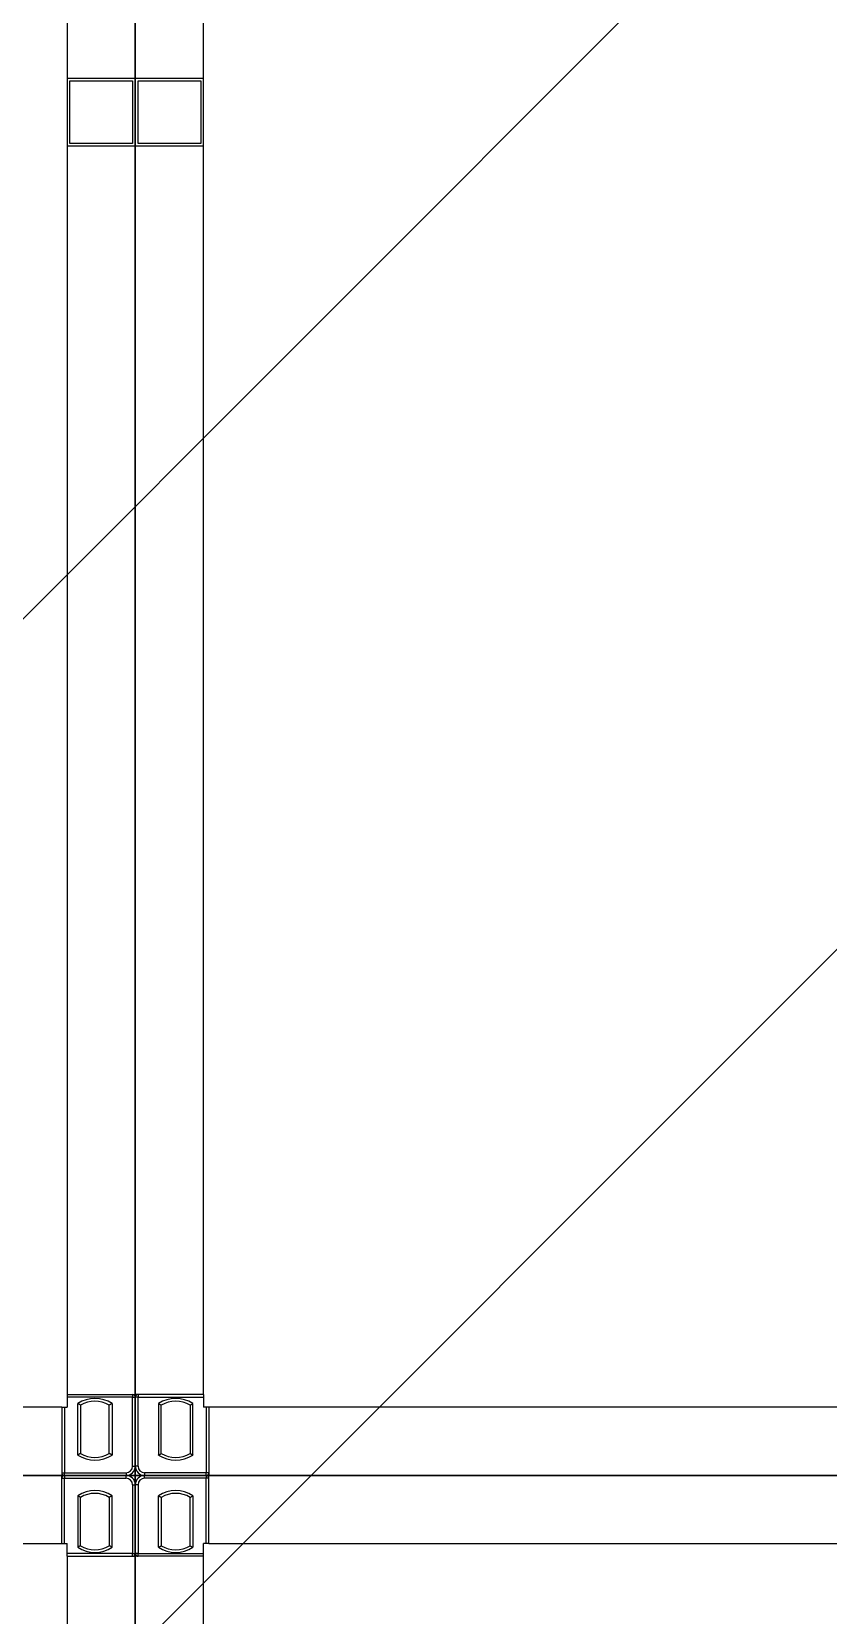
# Model space of a CAD drawing. Header units: millimetres. Extents: x 4133871 to 4440428, y -545651 to -495191.
# Drawn here: x 4199852.9 to 4199958.1, y -501101.5 to -500892.4 of the extents above; entities that cross this region are included whole.
import ezdxf

# ---------------------------------------------------------------- set-up
doc = ezdxf.new("R2010")
doc.units = ezdxf.units.MM
doc.header["$LTSCALE"] = 60
doc.layers.add('3', color=3, linetype='Continuous')

# ---------------------------------------------------------------- blocks, each defined once
blk = doc.blocks.new('KEY PLAN_NEW')
at = {"color": 253}
for p, q in [((-1286.862, -1495.504), (-1286.862, -1608.384)), ((-1280.862, -1608.384), (-1280.862, -1495.504)), ((-1286.862, -1550.444), (-1286.862, -1553.444)), ((-1286.862, -1550.444), (-1283.862, -1550.444)), ((-1286.742, -1553.324), (-1286.742, -1550.564)), ((-1286.742, -1550.564), (-1283.982, -1550.564)), ((-1283.982, -1550.564), (-1283.982, -1553.324)), ((-1283.982, -1550.564), (-1283.982, -1553.324)), ((-1283.862, -1553.444), (-1283.862, -1550.444)), ((-1283.862, -1550.444), (-1283.862, -1553.444)), ((-1283.862, -1550.444), (-1280.862, -1550.444)), ((-1283.742, -1553.324), (-1283.742, -1550.564)), ((-1283.742, -1550.564), (-1280.982, -1550.564)), ((-1280.982, -1550.564), (-1280.982, -1553.324)), ((-1280.982, -1550.564), (-1280.982, -1553.324)), ((-1280.862, -1553.444), (-1280.862, -1550.444)), ((-1283.862, -1553.444), (-1286.862, -1553.444)), ((-1283.982, -1553.324), (-1286.742, -1553.324)), ((-1280.862, -1553.444), (-1283.862, -1553.444)), ((-1280.982, -1553.324), (-1283.742, -1553.324)), ((-1286.862, -1608.384), (-1286.862, -1608.944)), ((-1280.862, -1608.384), (-1280.862, -1608.944)), ((-1287.102, -1608.944), (-1340.622, -1608.944)), ((-1287.102, -1608.944), (-1286.862, -1608.944)), ((-1280.622, -1608.944), (-1280.862, -1608.944)), ((-1227.102, -1608.944), (-1280.622, -1608.944)), ((-1340.622, -1614.944), (-1287.102, -1614.944)), ((-1287.102, -1614.944), (-1286.862, -1614.944)), ((-1286.862, -1615.504), (-1286.862, -1614.944)), ((-1280.622, -1614.944), (-1280.862, -1614.944)), ((-1280.862, -1615.504), (-1280.862, -1614.944)), ((-1280.622, -1614.944), (-1227.102, -1614.944)), ((-1286.862, -1615.504), (-1286.862, -1728.384)), ((-1280.862, -1728.384), (-1280.862, -1615.504))]:
    blk.add_line(p, q, dxfattribs=at)
at = {"color": 253, "linetype": 'Continuous'}
for p, q in [((-1286.862, -1608.384), (-1283.862, -1608.384)), ((-1283.982, -1608.504), (-1286.862, -1608.504)), ((-1283.982, -1608.384), (-1283.982, -1608.504)), ((-1283.982, -1608.504), (-1283.862, -1608.504)), ((-1283.982, -1611.534), (-1283.982, -1608.504)), ((-1280.862, -1608.384), (-1283.862, -1608.384)), ((-1283.742, -1608.504), (-1283.862, -1608.504)), ((-1283.742, -1608.384), (-1283.742, -1608.504)), ((-1283.742, -1608.504), (-1280.862, -1608.504)), ((-1283.742, -1611.534), (-1283.742, -1608.504)), ((-1287.102, -1608.944), (-1287.102, -1611.944)), ((-1286.982, -1608.944), (-1286.982, -1611.824)), ((-1286.397, -1611.045), (-1286.397, -1608.782)), ((-1286.277, -1608.849), (-1286.277, -1610.979)), ((-1285.007, -1610.979), (-1285.007, -1608.849)), ((-1284.887, -1608.782), (-1284.887, -1611.045)), ((-1282.837, -1608.782), (-1282.837, -1611.045)), ((-1282.717, -1610.979), (-1282.717, -1608.849)), ((-1281.447, -1608.849), (-1281.447, -1610.979)), ((-1281.327, -1611.045), (-1281.327, -1608.782)), ((-1280.742, -1608.944), (-1280.742, -1611.824)), ((-1280.622, -1608.944), (-1280.622, -1611.944)), ((-1283.982, -1611.534), (-1283.862, -1611.534)), ((-1283.742, -1611.534), (-1283.862, -1611.534)), ((-1287.102, -1611.824), (-1286.982, -1611.824)), ((-1287.102, -1614.944), (-1287.102, -1611.944)), ((-1287.102, -1612.064), (-1286.982, -1612.064)), ((-1286.982, -1611.944), (-1286.982, -1611.824)), ((-1286.982, -1611.824), (-1284.272, -1611.824)), ((-1286.982, -1611.944), (-1286.982, -1612.064)), ((-1286.982, -1614.944), (-1286.982, -1612.064)), ((-1286.982, -1612.064), (-1284.272, -1612.064)), ((-1284.272, -1611.824), (-1284.272, -1611.944)), ((-1284.272, -1612.064), (-1284.272, -1611.944)), ((-1283.982, -1611.824), (-1283.982, -1611.823)), ((-1283.982, -1611.824), (-1283.982, -1611.824)), ((-1283.982, -1612.064), (-1283.982, -1612.064)), ((-1283.982, -1612.064), (-1283.982, -1612.064)), ((-1283.742, -1611.824), (-1283.742, -1611.823)), ((-1283.742, -1611.824), (-1283.742, -1611.824)), ((-1283.742, -1612.064), (-1283.742, -1612.064)), ((-1283.742, -1612.064), (-1283.742, -1612.064)), ((-1283.452, -1611.824), (-1283.452, -1611.944)), ((-1280.742, -1611.824), (-1283.452, -1611.824)), ((-1283.452, -1612.064), (-1283.452, -1611.944)), ((-1280.742, -1612.064), (-1283.452, -1612.064)), ((-1280.742, -1611.944), (-1280.742, -1611.824)), ((-1280.622, -1611.824), (-1280.742, -1611.824)), ((-1280.742, -1611.944), (-1280.742, -1612.064)), ((-1280.622, -1612.064), (-1280.742, -1612.064)), ((-1280.742, -1614.944), (-1280.742, -1612.064)), ((-1280.622, -1614.944), (-1280.622, -1611.944)), ((-1286.397, -1612.842), (-1286.397, -1615.105)), ((-1286.277, -1615.039), (-1286.277, -1612.909)), ((-1285.007, -1612.909), (-1285.007, -1615.039)), ((-1284.887, -1615.105), (-1284.887, -1612.842)), ((-1283.982, -1612.354), (-1283.862, -1612.354)), ((-1283.982, -1612.354), (-1283.982, -1615.384)), ((-1283.742, -1612.354), (-1283.862, -1612.354)), ((-1283.742, -1612.354), (-1283.742, -1615.384)), ((-1282.837, -1615.105), (-1282.837, -1612.842)), ((-1282.717, -1612.909), (-1282.717, -1615.039)), ((-1281.447, -1615.039), (-1281.447, -1612.909)), ((-1281.327, -1612.842), (-1281.327, -1615.105)), ((-1283.982, -1615.384), (-1286.862, -1615.384)), ((-1286.862, -1615.504), (-1283.862, -1615.504)), ((-1283.982, -1615.504), (-1283.982, -1615.384)), ((-1283.982, -1615.384), (-1283.862, -1615.384)), ((-1283.742, -1615.384), (-1283.862, -1615.384)), ((-1280.862, -1615.504), (-1283.862, -1615.504)), ((-1283.742, -1615.504), (-1283.742, -1615.384)), ((-1283.742, -1615.384), (-1280.862, -1615.384))]:
    blk.add_line(p, q, dxfattribs=at)
at = {"color": 253}
for points in [[(-1343.862, -1491.944), (-1283.862, -1491.944), (-1283.862, -1611.944), (-1343.862, -1611.944)], [(-1283.862, -1491.944), (-1223.862, -1491.944), (-1223.862, -1611.944), (-1283.862, -1611.944)], [(-1283.862, -1731.944), (-1343.862, -1731.944), (-1343.862, -1611.944), (-1283.862, -1611.944)], [(-1283.862, -1611.944), (-1223.862, -1611.944), (-1223.862, -1731.944), (-1283.862, -1731.944)]]:
    blk.add_lwpolyline(points, close=True, dxfattribs=at)
at = {"color": 253, "linetype": 'Continuous'}
for centre, radius, start, end in [((-1285.642, -1609.914), 1.36, 56.27916, 123.72084), ((-1285.642, -1609.914), 1.24, 59.1964, 120.8036), ((-1283.982, -1608.504), 0.12, 0, 90), ((-1283.742, -1608.504), 0.12, 90, 180), ((-1282.082, -1609.914), 1.36, 56.27916, 123.72084), ((-1282.082, -1609.914), 1.24, 59.1964, 120.8036), ((-1285.642, -1609.914), 1.36, 236.27916, 303.72084), ((-1285.642, -1609.914), 1.24, 239.1964, 300.8036), ((-1284.272, -1611.534), 0.41, 270, 0), ((-1284.272, -1611.534), 0.29, 270, 0), ((-1283.452, -1611.534), 0.41, 180, 270), ((-1283.452, -1611.534), 0.29, 180, 270), ((-1282.082, -1609.914), 1.36, 236.27916, 303.72084), ((-1282.082, -1609.914), 1.24, 239.1964, 300.8036), ((-1286.982, -1611.824), 0.12, 180, 270), ((-1286.982, -1612.064), 0.12, 90, 180), ((-1284.272, -1612.354), 0.41, 0, 90), ((-1284.272, -1612.354), 0.29, 0, 90), ((-1283.452, -1612.354), 0.41, 90, 180), ((-1283.452, -1612.354), 0.29, 90, 180), ((-1280.742, -1611.824), 0.12, 270, 0), ((-1280.742, -1612.064), 0.12, 0, 90), ((-1285.642, -1613.974), 1.36, 56.27916, 123.72084), ((-1285.642, -1613.974), 1.24, 59.1964, 120.8036), ((-1282.082, -1613.974), 1.36, 56.27916, 123.72084), ((-1282.082, -1613.974), 1.24, 59.1964, 120.8036), ((-1285.642, -1613.974), 1.36, 236.27916, 303.72084), ((-1285.642, -1613.974), 1.24, 239.1964, 300.8036), ((-1283.982, -1615.384), 0.12, 270, 0), ((-1283.742, -1615.384), 0.12, 180, 270), ((-1282.082, -1613.974), 1.36, 236.27916, 303.72084), ((-1282.082, -1613.974), 1.24, 239.1964, 300.8036)]:
    blk.add_arc(centre, radius, start, end, dxfattribs=at)
for points, knots in [([(-1286.277, -1608.849), (-1286.277, -1608.848, 46), (-1286.278, -1608.848, 46), (-1286.279, -1608.848, 46), (-1286.28, -1608.847, 46), (-1286.28, -1608.847, 46), (-1286.281, -1608.846, 46), (-1286.281, -1608.846, 46), (-1286.282, -1608.846, 46), (-1286.282, -1608.845, 46), (-1286.284, -1608.844, 46), (-1286.285, -1608.844, 46), (-1286.289, -1608.842, 46), (-1286.291, -1608.841, 46), (-1286.294, -1608.839, 46), (-1286.295, -1608.838, 46), (-1286.296, -1608.838, 46), (-1286.297, -1608.837, 46), (-1286.298, -1608.837, 46), (-1286.299, -1608.836, 46), (-1286.301, -1608.835, 46), (-1286.304, -1608.833, 46), (-1286.309, -1608.83, 46), (-1286.312, -1608.829, 46), (-1286.316, -1608.826, 46), (-1286.318, -1608.826, 46), (-1286.32, -1608.824, 46), (-1286.32, -1608.824, 46), (-1286.322, -1608.823, 46), (-1286.323, -1608.823, 46), (-1286.327, -1608.821, 46), (-1286.33, -1608.819, 46), (-1286.336, -1608.815, 46), (-1286.339, -1608.813, 46), (-1286.346, -1608.81, 46), (-1286.35, -1608.808, 46), (-1286.354, -1608.806, 46), (-1286.355, -1608.805, 46), (-1286.357, -1608.804, 46), (-1286.358, -1608.804, 46), (-1286.36, -1608.802, 46), (-1286.362, -1608.801, 46), (-1286.367, -1608.798, 46), (-1286.371, -1608.796, 46), (-1286.378, -1608.792, 46), (-1286.382, -1608.79, 46), (-1286.387, -1608.787, 46), (-1286.389, -1608.786, 46), (-1286.392, -1608.785, 46), (-1286.394, -1608.784, 46), (-1286.395, -1608.783, 46), (-1286.396, -1608.783, 46), (-1286.396, -1608.783, 46), (-1286.397, -1608.782, 46)], [0, 0, 0, 0, 0.06206, 0.12459, 0.12459, 0.155854, 0.155854, 0.171487, 0.171487, 0.187119, 0.187119, 0.249648, 0.249648, 0.312178, 0.312178, 0.343442, 0.343442, 0.359075, 0.359075, 0.374707, 0.374707, 0.437236, 0.437236, 0.499766, 0.499766, 0.53103, 0.53103, 0.546663, 0.546663, 0.562295, 0.562295, 0.624824, 0.624824, 0.687353, 0.687353, 0.749883, 0.749883, 0.765515, 0.765515, 0.781147, 0.781147, 0.812412, 0.812412, 0.874941, 0.874941, 0.937471, 0.937471, 0.968735, 0.968735, 0.984368, 0.992184, 0.992184, 1, 1, 1, 1]), ([(-1284.887, -1608.782), (-1284.887, -1608.783, 46), (-1284.888, -1608.783, 46), (-1284.889, -1608.783, 46), (-1284.89, -1608.784, 46), (-1284.891, -1608.785, 46), (-1284.894, -1608.786, 46), (-1284.896, -1608.787, 46), (-1284.902, -1608.79, 46), (-1284.905, -1608.792, 46), (-1284.913, -1608.796, 46), (-1284.916, -1608.798, 46), (-1284.922, -1608.801, 46), (-1284.923, -1608.802, 46), (-1284.926, -1608.804, 46), (-1284.927, -1608.804, 46), (-1284.929, -1608.805, 46), (-1284.93, -1608.806, 46), (-1284.934, -1608.808, 46), (-1284.937, -1608.81, 46), (-1284.944, -1608.813, 46), (-1284.947, -1608.815, 46), (-1284.954, -1608.819, 46), (-1284.957, -1608.821, 46), (-1284.961, -1608.823, 46), (-1284.962, -1608.823, 46), (-1284.963, -1608.824, 46), (-1284.964, -1608.824, 46), (-1284.966, -1608.826, 46), (-1284.967, -1608.826, 46), (-1284.972, -1608.829, 46), (-1284.974, -1608.83, 46), (-1284.98, -1608.833, 46), (-1284.982, -1608.835, 46), (-1284.985, -1608.836, 46), (-1284.986, -1608.837, 46), (-1284.987, -1608.837, 46), (-1284.987, -1608.838, 46), (-1284.989, -1608.838, 46), (-1284.99, -1608.839, 46), (-1284.993, -1608.841, 46), (-1284.995, -1608.842, 46), (-1284.998, -1608.844, 46), (-1285, -1608.844, 46), (-1285.001, -1608.845, 46), (-1285.002, -1608.846, 46), (-1285.002, -1608.846, 46), (-1285.002, -1608.846, 46), (-1285.003, -1608.847, 46), (-1285.004, -1608.847, 46), (-1285.005, -1608.848, 46), (-1285.006, -1608.848, 46), (-1285.007, -1608.848, 46), (-1285.007, -1608.849, 46)], [0, 0, 0, 0, 0.00782, 0.00782, 0.015639, 0.031279, 0.031279, 0.062557, 0.062557, 0.125114, 0.125114, 0.187671, 0.187671, 0.21895, 0.21895, 0.234589, 0.234589, 0.250228, 0.250228, 0.312785, 0.312785, 0.375342, 0.375342, 0.437899, 0.437899, 0.453538, 0.453538, 0.469178, 0.469178, 0.500456, 0.500456, 0.563013, 0.563013, 0.62557, 0.62557, 0.641209, 0.641209, 0.656849, 0.656849, 0.688127, 0.688127, 0.750684, 0.750684, 0.813241, 0.813241, 0.828881, 0.828881, 0.84452, 0.84452, 0.875798, 0.875798, 0.938355, 1, 1, 1, 1]), ([(-1282.837, -1608.782), (-1282.836, -1608.783, 46), (-1282.836, -1608.783, 46), (-1282.835, -1608.783, 46), (-1282.834, -1608.784, 46), (-1282.832, -1608.785, 46), (-1282.829, -1608.786, 46), (-1282.827, -1608.787, 46), (-1282.822, -1608.79, 46), (-1282.818, -1608.792, 46), (-1282.811, -1608.796, 46), (-1282.807, -1608.798, 46), (-1282.802, -1608.801, 46), (-1282.8, -1608.802, 46), (-1282.798, -1608.804, 46), (-1282.797, -1608.804, 46), (-1282.795, -1608.805, 46), (-1282.794, -1608.806, 46), (-1282.79, -1608.808, 46), (-1282.786, -1608.81, 46), (-1282.779, -1608.813, 46), (-1282.776, -1608.815, 46), (-1282.77, -1608.819, 46), (-1282.767, -1608.821, 46), (-1282.763, -1608.823, 46), (-1282.762, -1608.823, 46), (-1282.76, -1608.824, 46), (-1282.76, -1608.824, 46), (-1282.758, -1608.826, 46), (-1282.756, -1608.826, 46), (-1282.752, -1608.829, 46), (-1282.749, -1608.83, 46), (-1282.744, -1608.833, 46), (-1282.741, -1608.835, 46), (-1282.739, -1608.836, 46), (-1282.738, -1608.837, 46), (-1282.737, -1608.837, 46), (-1282.736, -1608.838, 46), (-1282.735, -1608.838, 46), (-1282.734, -1608.839, 46), (-1282.731, -1608.841, 46), (-1282.729, -1608.842, 46), (-1282.725, -1608.844, 46), (-1282.724, -1608.844, 46), (-1282.722, -1608.845, 46), (-1282.722, -1608.846, 46), (-1282.721, -1608.846, 46), (-1282.721, -1608.846, 46), (-1282.72, -1608.847, 46), (-1282.72, -1608.847, 46), (-1282.719, -1608.848, 46), (-1282.718, -1608.848, 46), (-1282.717, -1608.848, 46), (-1282.717, -1608.849, 46)], [0, 0, 0, 0, 0.00782, 0.00782, 0.015639, 0.031279, 0.031279, 0.062557, 0.062557, 0.125114, 0.125114, 0.187671, 0.187671, 0.21895, 0.21895, 0.234589, 0.234589, 0.250228, 0.250228, 0.312785, 0.312785, 0.375342, 0.375342, 0.437899, 0.437899, 0.453538, 0.453538, 0.469178, 0.469178, 0.500456, 0.500456, 0.563013, 0.563013, 0.62557, 0.62557, 0.641209, 0.641209, 0.656849, 0.656849, 0.688127, 0.688127, 0.750684, 0.750684, 0.813241, 0.813241, 0.828881, 0.828881, 0.84452, 0.84452, 0.875798, 0.875798, 0.938355, 1, 1, 1, 1]), ([(-1281.447, -1608.849), (-1281.447, -1608.848, 46), (-1281.446, -1608.848, 46), (-1281.445, -1608.848, 46), (-1281.444, -1608.847, 46), (-1281.443, -1608.847, 46), (-1281.442, -1608.846, 46), (-1281.442, -1608.846, 46), (-1281.442, -1608.846, 46), (-1281.441, -1608.845, 46), (-1281.44, -1608.844, 46), (-1281.438, -1608.844, 46), (-1281.435, -1608.842, 46), (-1281.433, -1608.841, 46), (-1281.43, -1608.839, 46), (-1281.429, -1608.838, 46), (-1281.427, -1608.838, 46), (-1281.427, -1608.837, 46), (-1281.426, -1608.837, 46), (-1281.425, -1608.836, 46), (-1281.422, -1608.835, 46), (-1281.42, -1608.833, 46), (-1281.414, -1608.83, 46), (-1281.412, -1608.829, 46), (-1281.407, -1608.826, 46), (-1281.406, -1608.826, 46), (-1281.404, -1608.824, 46), (-1281.403, -1608.824, 46), (-1281.402, -1608.823, 46), (-1281.401, -1608.823, 46), (-1281.397, -1608.821, 46), (-1281.394, -1608.819, 46), (-1281.387, -1608.815, 46), (-1281.384, -1608.813, 46), (-1281.377, -1608.81, 46), (-1281.374, -1608.808, 46), (-1281.37, -1608.806, 46), (-1281.369, -1608.805, 46), (-1281.367, -1608.804, 46), (-1281.366, -1608.804, 46), (-1281.363, -1608.802, 46), (-1281.362, -1608.801, 46), (-1281.356, -1608.798, 46), (-1281.353, -1608.796, 46), (-1281.345, -1608.792, 46), (-1281.342, -1608.79, 46), (-1281.336, -1608.787, 46), (-1281.334, -1608.786, 46), (-1281.331, -1608.785, 46), (-1281.33, -1608.784, 46), (-1281.329, -1608.783, 46), (-1281.328, -1608.783, 46), (-1281.327, -1608.783, 46), (-1281.327, -1608.782, 46)], [0, 0, 0, 0, 0.06206, 0.12459, 0.12459, 0.155854, 0.155854, 0.171487, 0.171487, 0.187119, 0.187119, 0.249648, 0.249648, 0.312178, 0.312178, 0.343442, 0.343442, 0.359075, 0.359075, 0.374707, 0.374707, 0.437236, 0.437236, 0.499766, 0.499766, 0.53103, 0.53103, 0.546663, 0.546663, 0.562295, 0.562295, 0.624824, 0.624824, 0.687353, 0.687353, 0.749883, 0.749883, 0.765515, 0.765515, 0.781147, 0.781147, 0.812412, 0.812412, 0.874941, 0.874941, 0.937471, 0.937471, 0.968735, 0.968735, 0.984368, 0.992184, 0.992184, 1, 1, 1, 1]), ([(-1286.277, -1610.979), (-1286.277, -1610.979, 46), (-1286.278, -1610.979, 46), (-1286.279, -1610.98, 46), (-1286.28, -1610.98, 46), (-1286.28, -1610.981, 46), (-1286.281, -1610.981, 46), (-1286.281, -1610.981, 46), (-1286.282, -1610.982, 46), (-1286.282, -1610.982, 46), (-1286.284, -1610.983, 46), (-1286.285, -1610.984, 46), (-1286.289, -1610.985, 46), (-1286.291, -1610.986, 46), (-1286.294, -1610.988, 46), (-1286.295, -1610.989, 46), (-1286.296, -1610.99, 46), (-1286.297, -1610.99, 46), (-1286.298, -1610.991, 46), (-1286.299, -1610.991, 46), (-1286.301, -1610.993, 46), (-1286.304, -1610.994, 46), (-1286.309, -1610.997, 46), (-1286.312, -1610.998, 46), (-1286.316, -1611.001, 46), (-1286.318, -1611.002, 46), (-1286.32, -1611.003, 46), (-1286.32, -1611.003, 46), (-1286.322, -1611.004, 46), (-1286.323, -1611.004, 46), (-1286.327, -1611.007, 46), (-1286.33, -1611.008, 46), (-1286.336, -1611.012, 46), (-1286.339, -1611.014, 46), (-1286.346, -1611.017, 46), (-1286.35, -1611.019, 46), (-1286.354, -1611.022, 46), (-1286.355, -1611.022, 46), (-1286.357, -1611.023, 46), (-1286.358, -1611.024, 46), (-1286.36, -1611.025, 46), (-1286.362, -1611.026, 46), (-1286.367, -1611.029, 46), (-1286.371, -1611.031, 46), (-1286.378, -1611.035, 46), (-1286.382, -1611.037, 46), (-1286.387, -1611.04, 46), (-1286.389, -1611.041, 46), (-1286.392, -1611.042, 46), (-1286.394, -1611.043, 46), (-1286.395, -1611.044, 46), (-1286.396, -1611.044, 46), (-1286.396, -1611.045, 46), (-1286.397, -1611.045, 46)], [0, 0, 0, 0, 0.06206, 0.12459, 0.12459, 0.155854, 0.155854, 0.171487, 0.171487, 0.187119, 0.187119, 0.249648, 0.249648, 0.312178, 0.312178, 0.343442, 0.343442, 0.359075, 0.359075, 0.374707, 0.374707, 0.437236, 0.437236, 0.499766, 0.499766, 0.53103, 0.53103, 0.546663, 0.546663, 0.562295, 0.562295, 0.624824, 0.624824, 0.687353, 0.687353, 0.749883, 0.749883, 0.765515, 0.765515, 0.781147, 0.781147, 0.812412, 0.812412, 0.874941, 0.874941, 0.937471, 0.937471, 0.968735, 0.968735, 0.984368, 0.992184, 0.992184, 1, 1, 1, 1]), ([(-1284.887, -1611.045), (-1284.887, -1611.045, 46), (-1284.888, -1611.044, 46), (-1284.889, -1611.044, 46), (-1284.89, -1611.043, 46), (-1284.891, -1611.042, 46), (-1284.894, -1611.041, 46), (-1284.896, -1611.04, 46), (-1284.902, -1611.037, 46), (-1284.905, -1611.035, 46), (-1284.913, -1611.031, 46), (-1284.916, -1611.029, 46), (-1284.922, -1611.026, 46), (-1284.923, -1611.025, 46), (-1284.926, -1611.024, 46), (-1284.927, -1611.023, 46), (-1284.929, -1611.022, 46), (-1284.93, -1611.022, 46), (-1284.934, -1611.019, 46), (-1284.937, -1611.017, 46), (-1284.944, -1611.014, 46), (-1284.947, -1611.012, 46), (-1284.954, -1611.008, 46), (-1284.957, -1611.007, 46), (-1284.961, -1611.004, 46), (-1284.962, -1611.004, 46), (-1284.963, -1611.003, 46), (-1284.964, -1611.003, 46), (-1284.966, -1611.002, 46), (-1284.967, -1611.001, 46), (-1284.972, -1610.998, 46), (-1284.974, -1610.997, 46), (-1284.98, -1610.994, 46), (-1284.982, -1610.993, 46), (-1284.985, -1610.991, 46), (-1284.986, -1610.991, 46), (-1284.987, -1610.99, 46), (-1284.987, -1610.99, 46), (-1284.989, -1610.989, 46), (-1284.99, -1610.988, 46), (-1284.993, -1610.986, 46), (-1284.995, -1610.985, 46), (-1284.998, -1610.984, 46), (-1285, -1610.983, 46), (-1285.001, -1610.982, 46), (-1285.002, -1610.982, 46), (-1285.002, -1610.981, 46), (-1285.002, -1610.981, 46), (-1285.003, -1610.981, 46), (-1285.004, -1610.98, 46), (-1285.005, -1610.98, 46), (-1285.006, -1610.979, 46), (-1285.007, -1610.979, 46), (-1285.007, -1610.979, 46)], [0, 0, 0, 0, 0.00782, 0.00782, 0.015639, 0.031279, 0.031279, 0.062557, 0.062557, 0.125114, 0.125114, 0.187671, 0.187671, 0.21895, 0.21895, 0.234589, 0.234589, 0.250228, 0.250228, 0.312785, 0.312785, 0.375342, 0.375342, 0.437899, 0.437899, 0.453538, 0.453538, 0.469178, 0.469178, 0.500456, 0.500456, 0.563013, 0.563013, 0.62557, 0.62557, 0.641209, 0.641209, 0.656849, 0.656849, 0.688127, 0.688127, 0.750684, 0.750684, 0.813241, 0.813241, 0.828881, 0.828881, 0.84452, 0.84452, 0.875798, 0.875798, 0.938355, 1, 1, 1, 1]), ([(-1282.837, -1611.045), (-1282.836, -1611.045, 46), (-1282.836, -1611.044, 46), (-1282.835, -1611.044, 46), (-1282.834, -1611.043, 46), (-1282.832, -1611.042, 46), (-1282.829, -1611.041, 46), (-1282.827, -1611.04, 46), (-1282.822, -1611.037, 46), (-1282.818, -1611.035, 46), (-1282.811, -1611.031, 46), (-1282.807, -1611.029, 46), (-1282.802, -1611.026, 46), (-1282.8, -1611.025, 46), (-1282.798, -1611.024, 46), (-1282.797, -1611.023, 46), (-1282.795, -1611.022, 46), (-1282.794, -1611.022, 46), (-1282.79, -1611.019, 46), (-1282.786, -1611.017, 46), (-1282.779, -1611.014, 46), (-1282.776, -1611.012, 46), (-1282.77, -1611.008, 46), (-1282.767, -1611.007, 46), (-1282.763, -1611.004, 46), (-1282.762, -1611.004, 46), (-1282.76, -1611.003, 46), (-1282.76, -1611.003, 46), (-1282.758, -1611.002, 46), (-1282.756, -1611.001, 46), (-1282.752, -1610.998, 46), (-1282.749, -1610.997, 46), (-1282.744, -1610.994, 46), (-1282.741, -1610.993, 46), (-1282.739, -1610.991, 46), (-1282.738, -1610.991, 46), (-1282.737, -1610.99, 46), (-1282.736, -1610.99, 46), (-1282.735, -1610.989, 46), (-1282.734, -1610.988, 46), (-1282.731, -1610.986, 46), (-1282.729, -1610.985, 46), (-1282.725, -1610.984, 46), (-1282.724, -1610.983, 46), (-1282.722, -1610.982, 46), (-1282.722, -1610.982, 46), (-1282.721, -1610.981, 46), (-1282.721, -1610.981, 46), (-1282.72, -1610.981, 46), (-1282.72, -1610.98, 46), (-1282.719, -1610.98, 46), (-1282.718, -1610.979, 46), (-1282.717, -1610.979, 46), (-1282.717, -1610.979, 46)], [0, 0, 0, 0, 0.00782, 0.00782, 0.015639, 0.031279, 0.031279, 0.062557, 0.062557, 0.125114, 0.125114, 0.187671, 0.187671, 0.21895, 0.21895, 0.234589, 0.234589, 0.250228, 0.250228, 0.312785, 0.312785, 0.375342, 0.375342, 0.437899, 0.437899, 0.453538, 0.453538, 0.469178, 0.469178, 0.500456, 0.500456, 0.563013, 0.563013, 0.62557, 0.62557, 0.641209, 0.641209, 0.656849, 0.656849, 0.688127, 0.688127, 0.750684, 0.750684, 0.813241, 0.813241, 0.828881, 0.828881, 0.84452, 0.84452, 0.875798, 0.875798, 0.938355, 1, 1, 1, 1]), ([(-1281.447, -1610.979), (-1281.447, -1610.979, 46), (-1281.446, -1610.979, 46), (-1281.445, -1610.98, 46), (-1281.444, -1610.98, 46), (-1281.443, -1610.981, 46), (-1281.442, -1610.981, 46), (-1281.442, -1610.981, 46), (-1281.442, -1610.982, 46), (-1281.441, -1610.982, 46), (-1281.44, -1610.983, 46), (-1281.438, -1610.984, 46), (-1281.435, -1610.985, 46), (-1281.433, -1610.986, 46), (-1281.43, -1610.988, 46), (-1281.429, -1610.989, 46), (-1281.427, -1610.99, 46), (-1281.427, -1610.99, 46), (-1281.426, -1610.991, 46), (-1281.425, -1610.991, 46), (-1281.422, -1610.993, 46), (-1281.42, -1610.994, 46), (-1281.414, -1610.997, 46), (-1281.412, -1610.998, 46), (-1281.407, -1611.001, 46), (-1281.406, -1611.002, 46), (-1281.404, -1611.003, 46), (-1281.403, -1611.003, 46), (-1281.402, -1611.004, 46), (-1281.401, -1611.004, 46), (-1281.397, -1611.007, 46), (-1281.394, -1611.008, 46), (-1281.387, -1611.012, 46), (-1281.384, -1611.014, 46), (-1281.377, -1611.017, 46), (-1281.374, -1611.019, 46), (-1281.37, -1611.022, 46), (-1281.369, -1611.022, 46), (-1281.367, -1611.023, 46), (-1281.366, -1611.024, 46), (-1281.363, -1611.025, 46), (-1281.362, -1611.026, 46), (-1281.356, -1611.029, 46), (-1281.353, -1611.031, 46), (-1281.345, -1611.035, 46), (-1281.342, -1611.037, 46), (-1281.336, -1611.04, 46), (-1281.334, -1611.041, 46), (-1281.331, -1611.042, 46), (-1281.33, -1611.043, 46), (-1281.329, -1611.044, 46), (-1281.328, -1611.044, 46), (-1281.327, -1611.045, 46), (-1281.327, -1611.045, 46)], [0, 0, 0, 0, 0.06206, 0.12459, 0.12459, 0.155854, 0.155854, 0.171487, 0.171487, 0.187119, 0.187119, 0.249648, 0.249648, 0.312178, 0.312178, 0.343442, 0.343442, 0.359075, 0.359075, 0.374707, 0.374707, 0.437236, 0.437236, 0.499766, 0.499766, 0.53103, 0.53103, 0.546663, 0.546663, 0.562295, 0.562295, 0.624824, 0.624824, 0.687353, 0.687353, 0.749883, 0.749883, 0.765515, 0.765515, 0.781147, 0.781147, 0.812412, 0.812412, 0.874941, 0.874941, 0.937471, 0.937471, 0.968735, 0.968735, 0.984368, 0.992184, 0.992184, 1, 1, 1, 1]), ([(-1286.277, -1612.909), (-1286.277, -1612.908, 46), (-1286.278, -1612.908, 46), (-1286.279, -1612.908, 46), (-1286.28, -1612.907, 46), (-1286.28, -1612.907, 46), (-1286.281, -1612.906, 46), (-1286.281, -1612.906, 46), (-1286.282, -1612.906, 46), (-1286.282, -1612.905, 46), (-1286.284, -1612.904, 46), (-1286.285, -1612.904, 46), (-1286.289, -1612.902, 46), (-1286.291, -1612.901, 46), (-1286.294, -1612.899, 46), (-1286.295, -1612.898, 46), (-1286.296, -1612.898, 46), (-1286.297, -1612.897, 46), (-1286.298, -1612.897, 46), (-1286.299, -1612.896, 46), (-1286.301, -1612.895, 46), (-1286.304, -1612.893, 46), (-1286.309, -1612.89, 46), (-1286.312, -1612.889, 46), (-1286.316, -1612.886, 46), (-1286.318, -1612.886, 46), (-1286.32, -1612.884, 46), (-1286.32, -1612.884, 46), (-1286.322, -1612.883, 46), (-1286.323, -1612.883, 46), (-1286.327, -1612.881, 46), (-1286.33, -1612.879, 46), (-1286.336, -1612.875, 46), (-1286.339, -1612.873, 46), (-1286.346, -1612.87, 46), (-1286.35, -1612.868, 46), (-1286.354, -1612.866, 46), (-1286.355, -1612.865, 46), (-1286.357, -1612.864, 46), (-1286.358, -1612.864, 46), (-1286.36, -1612.862, 46), (-1286.362, -1612.861, 46), (-1286.367, -1612.858, 46), (-1286.371, -1612.856, 46), (-1286.378, -1612.852, 46), (-1286.382, -1612.85, 46), (-1286.387, -1612.847, 46), (-1286.389, -1612.846, 46), (-1286.392, -1612.845, 46), (-1286.394, -1612.844, 46), (-1286.395, -1612.843, 46), (-1286.396, -1612.843, 46), (-1286.396, -1612.843, 46), (-1286.397, -1612.842, 46)], [0, 0, 0, 0, 0.06206, 0.12459, 0.12459, 0.155854, 0.155854, 0.171487, 0.171487, 0.187119, 0.187119, 0.249648, 0.249648, 0.312178, 0.312178, 0.343442, 0.343442, 0.359075, 0.359075, 0.374707, 0.374707, 0.437236, 0.437236, 0.499766, 0.499766, 0.53103, 0.53103, 0.546663, 0.546663, 0.562295, 0.562295, 0.624824, 0.624824, 0.687353, 0.687353, 0.749883, 0.749883, 0.765515, 0.765515, 0.781147, 0.781147, 0.812412, 0.812412, 0.874941, 0.874941, 0.937471, 0.937471, 0.968735, 0.968735, 0.984368, 0.992184, 0.992184, 1, 1, 1, 1]), ([(-1284.887, -1612.842), (-1284.887, -1612.843, 46), (-1284.888, -1612.843, 46), (-1284.889, -1612.843, 46), (-1284.89, -1612.844, 46), (-1284.891, -1612.845, 46), (-1284.894, -1612.846, 46), (-1284.896, -1612.847, 46), (-1284.902, -1612.85, 46), (-1284.905, -1612.852, 46), (-1284.913, -1612.856, 46), (-1284.916, -1612.858, 46), (-1284.922, -1612.861, 46), (-1284.923, -1612.862, 46), (-1284.926, -1612.864, 46), (-1284.927, -1612.864, 46), (-1284.929, -1612.865, 46), (-1284.93, -1612.866, 46), (-1284.934, -1612.868, 46), (-1284.937, -1612.87, 46), (-1284.944, -1612.873, 46), (-1284.947, -1612.875, 46), (-1284.954, -1612.879, 46), (-1284.957, -1612.881, 46), (-1284.961, -1612.883, 46), (-1284.962, -1612.883, 46), (-1284.963, -1612.884, 46), (-1284.964, -1612.884, 46), (-1284.966, -1612.886, 46), (-1284.967, -1612.886, 46), (-1284.972, -1612.889, 46), (-1284.974, -1612.89, 46), (-1284.98, -1612.893, 46), (-1284.982, -1612.895, 46), (-1284.985, -1612.896, 46), (-1284.986, -1612.897, 46), (-1284.987, -1612.897, 46), (-1284.987, -1612.898, 46), (-1284.989, -1612.898, 46), (-1284.99, -1612.899, 46), (-1284.993, -1612.901, 46), (-1284.995, -1612.902, 46), (-1284.998, -1612.904, 46), (-1285, -1612.904, 46), (-1285.001, -1612.905, 46), (-1285.002, -1612.906, 46), (-1285.002, -1612.906, 46), (-1285.002, -1612.906, 46), (-1285.003, -1612.907, 46), (-1285.004, -1612.907, 46), (-1285.005, -1612.908, 46), (-1285.006, -1612.908, 46), (-1285.007, -1612.908, 46), (-1285.007, -1612.909, 46)], [0, 0, 0, 0, 0.00782, 0.00782, 0.015639, 0.031279, 0.031279, 0.062557, 0.062557, 0.125114, 0.125114, 0.187671, 0.187671, 0.21895, 0.21895, 0.234589, 0.234589, 0.250228, 0.250228, 0.312785, 0.312785, 0.375342, 0.375342, 0.437899, 0.437899, 0.453538, 0.453538, 0.469178, 0.469178, 0.500456, 0.500456, 0.563013, 0.563013, 0.62557, 0.62557, 0.641209, 0.641209, 0.656849, 0.656849, 0.688127, 0.688127, 0.750684, 0.750684, 0.813241, 0.813241, 0.828881, 0.828881, 0.84452, 0.84452, 0.875798, 0.875798, 0.938355, 1, 1, 1, 1]), ([(-1282.837, -1612.842), (-1282.836, -1612.843, 46), (-1282.836, -1612.843, 46), (-1282.835, -1612.843, 46), (-1282.834, -1612.844, 46), (-1282.832, -1612.845, 46), (-1282.829, -1612.846, 46), (-1282.827, -1612.847, 46), (-1282.822, -1612.85, 46), (-1282.818, -1612.852, 46), (-1282.811, -1612.856, 46), (-1282.807, -1612.858, 46), (-1282.802, -1612.861, 46), (-1282.8, -1612.862, 46), (-1282.798, -1612.864, 46), (-1282.797, -1612.864, 46), (-1282.795, -1612.865, 46), (-1282.794, -1612.866, 46), (-1282.79, -1612.868, 46), (-1282.786, -1612.87, 46), (-1282.779, -1612.873, 46), (-1282.776, -1612.875, 46), (-1282.77, -1612.879, 46), (-1282.767, -1612.881, 46), (-1282.763, -1612.883, 46), (-1282.762, -1612.883, 46), (-1282.76, -1612.884, 46), (-1282.76, -1612.884, 46), (-1282.758, -1612.886, 46), (-1282.756, -1612.886, 46), (-1282.752, -1612.889, 46), (-1282.749, -1612.89, 46), (-1282.744, -1612.893, 46), (-1282.741, -1612.895, 46), (-1282.739, -1612.896, 46), (-1282.738, -1612.897, 46), (-1282.737, -1612.897, 46), (-1282.736, -1612.898, 46), (-1282.735, -1612.898, 46), (-1282.734, -1612.899, 46), (-1282.731, -1612.901, 46), (-1282.729, -1612.902, 46), (-1282.725, -1612.904, 46), (-1282.724, -1612.904, 46), (-1282.722, -1612.905, 46), (-1282.722, -1612.906, 46), (-1282.721, -1612.906, 46), (-1282.721, -1612.906, 46), (-1282.72, -1612.907, 46), (-1282.72, -1612.907, 46), (-1282.719, -1612.908, 46), (-1282.718, -1612.908, 46), (-1282.717, -1612.908, 46), (-1282.717, -1612.909, 46)], [0, 0, 0, 0, 0.00782, 0.00782, 0.015639, 0.031279, 0.031279, 0.062557, 0.062557, 0.125114, 0.125114, 0.187671, 0.187671, 0.21895, 0.21895, 0.234589, 0.234589, 0.250228, 0.250228, 0.312785, 0.312785, 0.375342, 0.375342, 0.437899, 0.437899, 0.453538, 0.453538, 0.469178, 0.469178, 0.500456, 0.500456, 0.563013, 0.563013, 0.62557, 0.62557, 0.641209, 0.641209, 0.656849, 0.656849, 0.688127, 0.688127, 0.750684, 0.750684, 0.813241, 0.813241, 0.828881, 0.828881, 0.84452, 0.84452, 0.875798, 0.875798, 0.938355, 1, 1, 1, 1]), ([(-1281.447, -1612.909), (-1281.447, -1612.908, 46), (-1281.446, -1612.908, 46), (-1281.445, -1612.908, 46), (-1281.444, -1612.907, 46), (-1281.443, -1612.907, 46), (-1281.442, -1612.906, 46), (-1281.442, -1612.906, 46), (-1281.442, -1612.906, 46), (-1281.441, -1612.905, 46), (-1281.44, -1612.904, 46), (-1281.438, -1612.904, 46), (-1281.435, -1612.902, 46), (-1281.433, -1612.901, 46), (-1281.43, -1612.899, 46), (-1281.429, -1612.898, 46), (-1281.427, -1612.898, 46), (-1281.427, -1612.897, 46), (-1281.426, -1612.897, 46), (-1281.425, -1612.896, 46), (-1281.422, -1612.895, 46), (-1281.42, -1612.893, 46), (-1281.414, -1612.89, 46), (-1281.412, -1612.889, 46), (-1281.407, -1612.886, 46), (-1281.406, -1612.886, 46), (-1281.404, -1612.884, 46), (-1281.403, -1612.884, 46), (-1281.402, -1612.883, 46), (-1281.401, -1612.883, 46), (-1281.397, -1612.881, 46), (-1281.394, -1612.879, 46), (-1281.387, -1612.875, 46), (-1281.384, -1612.873, 46), (-1281.377, -1612.87, 46), (-1281.374, -1612.868, 46), (-1281.37, -1612.866, 46), (-1281.369, -1612.865, 46), (-1281.367, -1612.864, 46), (-1281.366, -1612.864, 46), (-1281.363, -1612.862, 46), (-1281.362, -1612.861, 46), (-1281.356, -1612.858, 46), (-1281.353, -1612.856, 46), (-1281.345, -1612.852, 46), (-1281.342, -1612.85, 46), (-1281.336, -1612.847, 46), (-1281.334, -1612.846, 46), (-1281.331, -1612.845, 46), (-1281.33, -1612.844, 46), (-1281.329, -1612.843, 46), (-1281.328, -1612.843, 46), (-1281.327, -1612.843, 46), (-1281.327, -1612.842, 46)], [0, 0, 0, 0, 0.06206, 0.12459, 0.12459, 0.155854, 0.155854, 0.171487, 0.171487, 0.187119, 0.187119, 0.249648, 0.249648, 0.312178, 0.312178, 0.343442, 0.343442, 0.359075, 0.359075, 0.374707, 0.374707, 0.437236, 0.437236, 0.499766, 0.499766, 0.53103, 0.53103, 0.546663, 0.546663, 0.562295, 0.562295, 0.624824, 0.624824, 0.687353, 0.687353, 0.749883, 0.749883, 0.765515, 0.765515, 0.781147, 0.781147, 0.812412, 0.812412, 0.874941, 0.874941, 0.937471, 0.937471, 0.968735, 0.968735, 0.984368, 0.992184, 0.992184, 1, 1, 1, 1]), ([(-1286.277, -1615.039), (-1286.277, -1615.039, 46), (-1286.278, -1615.039, 46), (-1286.279, -1615.04, 46), (-1286.28, -1615.04, 46), (-1286.28, -1615.041, 46), (-1286.281, -1615.041, 46), (-1286.281, -1615.041, 46), (-1286.282, -1615.042, 46), (-1286.282, -1615.042, 46), (-1286.284, -1615.043, 46), (-1286.285, -1615.044, 46), (-1286.289, -1615.045, 46), (-1286.291, -1615.046, 46), (-1286.294, -1615.048, 46), (-1286.295, -1615.049, 46), (-1286.296, -1615.05, 46), (-1286.297, -1615.05, 46), (-1286.298, -1615.051, 46), (-1286.299, -1615.051, 46), (-1286.301, -1615.053, 46), (-1286.304, -1615.054, 46), (-1286.309, -1615.057, 46), (-1286.312, -1615.058, 46), (-1286.316, -1615.061, 46), (-1286.318, -1615.062, 46), (-1286.32, -1615.063, 46), (-1286.32, -1615.063, 46), (-1286.322, -1615.064, 46), (-1286.323, -1615.064, 46), (-1286.327, -1615.067, 46), (-1286.33, -1615.068, 46), (-1286.336, -1615.072, 46), (-1286.339, -1615.074, 46), (-1286.346, -1615.077, 46), (-1286.35, -1615.079, 46), (-1286.354, -1615.082, 46), (-1286.355, -1615.082, 46), (-1286.357, -1615.083, 46), (-1286.358, -1615.084, 46), (-1286.36, -1615.085, 46), (-1286.362, -1615.086, 46), (-1286.367, -1615.089, 46), (-1286.371, -1615.091, 46), (-1286.378, -1615.095, 46), (-1286.382, -1615.097, 46), (-1286.387, -1615.1, 46), (-1286.389, -1615.101, 46), (-1286.392, -1615.102, 46), (-1286.394, -1615.103, 46), (-1286.395, -1615.104, 46), (-1286.396, -1615.104, 46), (-1286.396, -1615.105, 46), (-1286.397, -1615.105, 46)], [0, 0, 0, 0, 0.06206, 0.12459, 0.12459, 0.155854, 0.155854, 0.171487, 0.171487, 0.187119, 0.187119, 0.249648, 0.249648, 0.312178, 0.312178, 0.343442, 0.343442, 0.359075, 0.359075, 0.374707, 0.374707, 0.437236, 0.437236, 0.499766, 0.499766, 0.53103, 0.53103, 0.546663, 0.546663, 0.562295, 0.562295, 0.624824, 0.624824, 0.687353, 0.687353, 0.749883, 0.749883, 0.765515, 0.765515, 0.781147, 0.781147, 0.812412, 0.812412, 0.874941, 0.874941, 0.937471, 0.937471, 0.968735, 0.968735, 0.984368, 0.992184, 0.992184, 1, 1, 1, 1]), ([(-1284.887, -1615.105), (-1284.887, -1615.105, 46), (-1284.888, -1615.104, 46), (-1284.889, -1615.104, 46), (-1284.89, -1615.103, 46), (-1284.891, -1615.102, 46), (-1284.894, -1615.101, 46), (-1284.896, -1615.1, 46), (-1284.902, -1615.097, 46), (-1284.905, -1615.095, 46), (-1284.913, -1615.091, 46), (-1284.916, -1615.089, 46), (-1284.922, -1615.086, 46), (-1284.923, -1615.085, 46), (-1284.926, -1615.084, 46), (-1284.927, -1615.083, 46), (-1284.929, -1615.082, 46), (-1284.93, -1615.082, 46), (-1284.934, -1615.079, 46), (-1284.937, -1615.077, 46), (-1284.944, -1615.074, 46), (-1284.947, -1615.072, 46), (-1284.954, -1615.068, 46), (-1284.957, -1615.067, 46), (-1284.961, -1615.064, 46), (-1284.962, -1615.064, 46), (-1284.963, -1615.063, 46), (-1284.964, -1615.063, 46), (-1284.966, -1615.062, 46), (-1284.967, -1615.061, 46), (-1284.972, -1615.058, 46), (-1284.974, -1615.057, 46), (-1284.98, -1615.054, 46), (-1284.982, -1615.053, 46), (-1284.985, -1615.051, 46), (-1284.986, -1615.051, 46), (-1284.987, -1615.05, 46), (-1284.987, -1615.05, 46), (-1284.989, -1615.049, 46), (-1284.99, -1615.048, 46), (-1284.993, -1615.046, 46), (-1284.995, -1615.045, 46), (-1284.998, -1615.044, 46), (-1285, -1615.043, 46), (-1285.001, -1615.042, 46), (-1285.002, -1615.042, 46), (-1285.002, -1615.041, 46), (-1285.002, -1615.041, 46), (-1285.003, -1615.041, 46), (-1285.004, -1615.04, 46), (-1285.005, -1615.04, 46), (-1285.006, -1615.039, 46), (-1285.007, -1615.039, 46), (-1285.007, -1615.039, 46)], [0, 0, 0, 0, 0.00782, 0.00782, 0.015639, 0.031279, 0.031279, 0.062557, 0.062557, 0.125114, 0.125114, 0.187671, 0.187671, 0.21895, 0.21895, 0.234589, 0.234589, 0.250228, 0.250228, 0.312785, 0.312785, 0.375342, 0.375342, 0.437899, 0.437899, 0.453538, 0.453538, 0.469178, 0.469178, 0.500456, 0.500456, 0.563013, 0.563013, 0.62557, 0.62557, 0.641209, 0.641209, 0.656849, 0.656849, 0.688127, 0.688127, 0.750684, 0.750684, 0.813241, 0.813241, 0.828881, 0.828881, 0.84452, 0.84452, 0.875798, 0.875798, 0.938355, 1, 1, 1, 1]), ([(-1282.837, -1615.105), (-1282.836, -1615.105, 46), (-1282.836, -1615.104, 46), (-1282.835, -1615.104, 46), (-1282.834, -1615.103, 46), (-1282.832, -1615.102, 46), (-1282.829, -1615.101, 46), (-1282.827, -1615.1, 46), (-1282.822, -1615.097, 46), (-1282.818, -1615.095, 46), (-1282.811, -1615.091, 46), (-1282.807, -1615.089, 46), (-1282.802, -1615.086, 46), (-1282.8, -1615.085, 46), (-1282.798, -1615.084, 46), (-1282.797, -1615.083, 46), (-1282.795, -1615.082, 46), (-1282.794, -1615.082, 46), (-1282.79, -1615.079, 46), (-1282.786, -1615.077, 46), (-1282.779, -1615.074, 46), (-1282.776, -1615.072, 46), (-1282.77, -1615.068, 46), (-1282.767, -1615.067, 46), (-1282.763, -1615.064, 46), (-1282.762, -1615.064, 46), (-1282.76, -1615.063, 46), (-1282.76, -1615.063, 46), (-1282.758, -1615.062, 46), (-1282.756, -1615.061, 46), (-1282.752, -1615.058, 46), (-1282.749, -1615.057, 46), (-1282.744, -1615.054, 46), (-1282.741, -1615.053, 46), (-1282.739, -1615.051, 46), (-1282.738, -1615.051, 46), (-1282.737, -1615.05, 46), (-1282.736, -1615.05, 46), (-1282.735, -1615.049, 46), (-1282.734, -1615.048, 46), (-1282.731, -1615.046, 46), (-1282.729, -1615.045, 46), (-1282.725, -1615.044, 46), (-1282.724, -1615.043, 46), (-1282.722, -1615.042, 46), (-1282.722, -1615.042, 46), (-1282.721, -1615.041, 46), (-1282.721, -1615.041, 46), (-1282.72, -1615.041, 46), (-1282.72, -1615.04, 46), (-1282.719, -1615.04, 46), (-1282.718, -1615.039, 46), (-1282.717, -1615.039, 46), (-1282.717, -1615.039, 46)], [0, 0, 0, 0, 0.00782, 0.00782, 0.015639, 0.031279, 0.031279, 0.062557, 0.062557, 0.125114, 0.125114, 0.187671, 0.187671, 0.21895, 0.21895, 0.234589, 0.234589, 0.250228, 0.250228, 0.312785, 0.312785, 0.375342, 0.375342, 0.437899, 0.437899, 0.453538, 0.453538, 0.469178, 0.469178, 0.500456, 0.500456, 0.563013, 0.563013, 0.62557, 0.62557, 0.641209, 0.641209, 0.656849, 0.656849, 0.688127, 0.688127, 0.750684, 0.750684, 0.813241, 0.813241, 0.828881, 0.828881, 0.84452, 0.84452, 0.875798, 0.875798, 0.938355, 1, 1, 1, 1]), ([(-1281.447, -1615.039), (-1281.447, -1615.039, 46), (-1281.446, -1615.039, 46), (-1281.445, -1615.04, 46), (-1281.444, -1615.04, 46), (-1281.443, -1615.041, 46), (-1281.442, -1615.041, 46), (-1281.442, -1615.041, 46), (-1281.442, -1615.042, 46), (-1281.441, -1615.042, 46), (-1281.44, -1615.043, 46), (-1281.438, -1615.044, 46), (-1281.435, -1615.045, 46), (-1281.433, -1615.046, 46), (-1281.43, -1615.048, 46), (-1281.429, -1615.049, 46), (-1281.427, -1615.05, 46), (-1281.427, -1615.05, 46), (-1281.426, -1615.051, 46), (-1281.425, -1615.051, 46), (-1281.422, -1615.053, 46), (-1281.42, -1615.054, 46), (-1281.414, -1615.057, 46), (-1281.412, -1615.058, 46), (-1281.407, -1615.061, 46), (-1281.406, -1615.062, 46), (-1281.404, -1615.063, 46), (-1281.403, -1615.063, 46), (-1281.402, -1615.064, 46), (-1281.401, -1615.064, 46), (-1281.397, -1615.067, 46), (-1281.394, -1615.068, 46), (-1281.387, -1615.072, 46), (-1281.384, -1615.074, 46), (-1281.377, -1615.077, 46), (-1281.374, -1615.079, 46), (-1281.37, -1615.082, 46), (-1281.369, -1615.082, 46), (-1281.367, -1615.083, 46), (-1281.366, -1615.084, 46), (-1281.363, -1615.085, 46), (-1281.362, -1615.086, 46), (-1281.356, -1615.089, 46), (-1281.353, -1615.091, 46), (-1281.345, -1615.095, 46), (-1281.342, -1615.097, 46), (-1281.336, -1615.1, 46), (-1281.334, -1615.101, 46), (-1281.331, -1615.102, 46), (-1281.33, -1615.103, 46), (-1281.329, -1615.104, 46), (-1281.328, -1615.104, 46), (-1281.327, -1615.105, 46), (-1281.327, -1615.105, 46)], [0, 0, 0, 0, 0.06206, 0.12459, 0.12459, 0.155854, 0.155854, 0.171487, 0.171487, 0.187119, 0.187119, 0.249648, 0.249648, 0.312178, 0.312178, 0.343442, 0.343442, 0.359075, 0.359075, 0.374707, 0.374707, 0.437236, 0.437236, 0.499766, 0.499766, 0.53103, 0.53103, 0.546663, 0.546663, 0.562295, 0.562295, 0.624824, 0.624824, 0.687353, 0.687353, 0.749883, 0.749883, 0.765515, 0.765515, 0.781147, 0.781147, 0.812412, 0.812412, 0.874941, 0.874941, 0.937471, 0.937471, 0.968735, 0.968735, 0.984368, 0.992184, 0.992184, 1, 1, 1, 1])]:
    blk.add_open_spline(points, degree=3, knots=knots, dxfattribs=at)

msp = doc.modelspace()

# ---------------------------------------------------------------- hatches: boundary and pattern name
at = {"layer": '3'}
h = msp.add_hatch(dxfattribs=at)
h.set_pattern_fill('ANSI31', color=256, scale=855.36)
h.set_pattern_definition([(45, (-12566.07, -107751.94), (-75.603857, 75.603857), [])])
h.paths.add_polyline_path([(4199046.58, -500083.05), (4199226.58, -500083.05), (4199226.58, -499723.05), (4199766.58, -499723.05), (4199766.58, -499543.05), (4200866.58, -499543.05), (4200866.58, -499665.45), (4201706.94, -499665.45), (4201706.94, -500263.05), (4201766.58, -500263.05), (4201766.58, -501723.05), (4200515.58, -501723.05), (4200515.58, -501727.55), (4200506.58, -501727.55), (4200506.58, -501903.05), (4199946.58, -501903.05), (4199946.58, -501543.05), (4199586.58, -501543.05), (4199586.58, -501183.05), (4199226.58, -501183.05), (4199226.58, -500823.05), (4198686.58, -500823.05), (4198686.58, -500443.05), (4199046.58, -500443.05)])

# ---------------------------------------------------------------- block references
at = {"xscale": 3, "yscale": 3, "zscale": 3}
msp.add_blockref('KEY PLAN_NEW', (4203718.16, -496247.22), dxfattribs=at)

doc.saveas('drawing.dxf')
